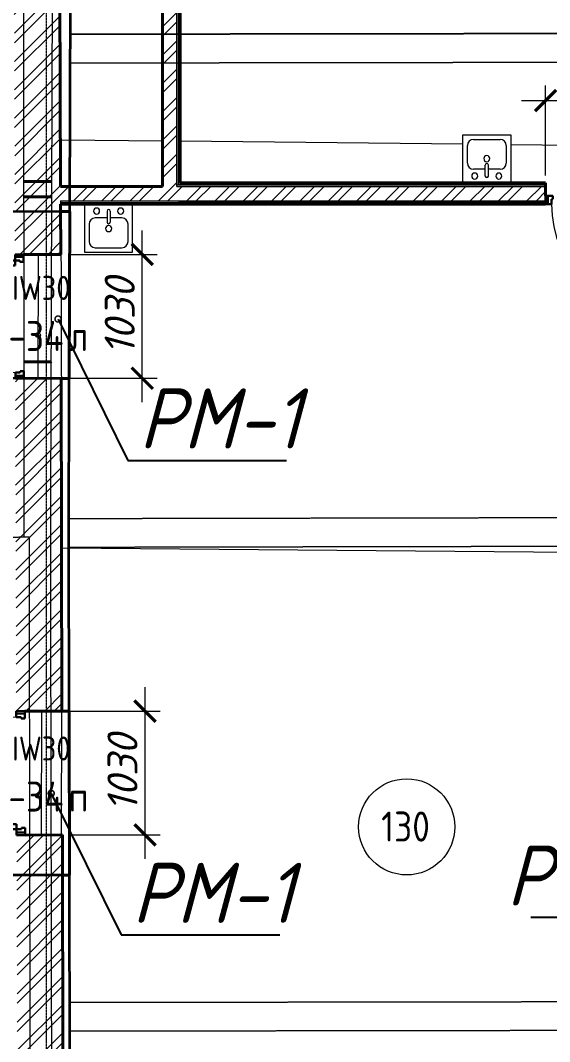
# Model space of a CAD drawing. Header units: millimetres. Extents: x 749182 to 2267578, y 70462 to 311449.
# Drawn here: x 2007412 to 2011814, y 100338 to 108835 of the extents above; entities that cross this region are included whole.
import ezdxf
from ezdxf import colors
from ezdxf.entities.mleader import LeaderData, LeaderLine
from ezdxf.math import Vec2, Vec3

# ---------------------------------------------------------------- set-up
doc = ezdxf.new("R2010")
doc.units = ezdxf.units.MM
for name, pattern in [('ADSK_Линия сетки', [25, 20, -2.5, 0, -2.5]), ('ADSK_Сверху', [4.5, 3, -1.5]), ('осеваяX2', [4, 2.5, -0.5, 0.5, -0.5])]:
    doc.linetypes.add(name, pattern=pattern)
doc.layers.get('Defpoints').update_dxf_attribs({"color": 255})
for name, color, linetype, lineweight in [('Двери', 7, 'Continuous', 20), ('Каркас', 7, 'Continuous', 9), ('Марки дверей', 7, 'Continuous', 20), ('Марки помещений', 7, 'Continuous', 20), ('Оси', 165, 'осеваяX2', 13), ('Перекрытие', 7, 'Continuous', 18), ('Размер', 7, 'Continuous', 13), ('размеры', 7, 'Continuous', 9), ('Сантехника', 7, 'Continuous', 18), ('Стены', 184, 'Continuous', 40), ('Стены внутренние', 7, 'Continuous', 18), ('Стены разрез', 7, 'Continuous', 35), ('Стены штриховка', 7, 'Continuous', 18)]:
    doc.layers.add(name, color=color, linetype=linetype, lineweight=lineweight)
doc.styles.add('GOST 2.304_new', font='isocpeur.ttf', dxfattribs={"width": 0.9, "oblique": 15})
doc.styles.add('GOST Common_1', font='GOST_Common.ttf', dxfattribs={"width": 0.9, "height": 250})
doc.styles.add('GOST Common_2', font='GOST_Common.ttf', dxfattribs={"width": 0.9, "height": 200})
doc.styles.add('М2', font='isocpeui.ttf')
doc.dimstyles.new('SPDS 1_100', dxfattribs={"dimscale": 100, "dimtxt": 2.5, "dimasz": 1.77, "dimexe": 1.25, "dimexo": 0.625, "dimtad": 1, "dimdec": 0, "dimrnd": 0.001, "dimzin": 9, "dimtxsty": 'М2', "dimblk": 'ARCHTICK', "dimcen": 2.5, "dimdle": 2, "dimclrt": 256, "dimadec": 0, "dimazin": 2, "dimtfac": 0.75, "dimtdec": 0, "dimtmove": 1, "dimatfit": 3, "dimfxl": 0, "dimtolj": 1, "dimlwd": 9, "dimlwe": 9, "dimarcsym": 0})
pattern_1 = [(45, (1958220.23, 75616.62), (-117.8655, 117.8655), []), (45, (1958298.8, 75616.62), (-117.8655, 117.8655), [])]

# ---------------------------------------------------------------- blocks, each defined once
blk = doc.blocks.new('Существующие стены 2 этаж - Существующие стены 2 этаж-699583-01 План 1-го этажа маркировочный')
at = {"layer": 'Стены', "color": 254, "linetype": 'ADSK_Сверху', "true_color": 0xe8c5d7}
for p, q in [((49218.6, 31877.6), (49453.5, 31879.2)), ((49218.6, 31877.6), (49453.5, 31879.2)), ((49453.1, 31752.1), (49218.7, 31750.6)), ((49453.1, 31752.1), (49218.7, 31750.6)), ((49219.7, 30377.6), (49448.6, 30379.2)), ((49219.7, 30377.6), (49448.6, 30379.2))]:
    blk.add_line(p, q, dxfattribs=at)
blk = doc.blocks.new('ADSK_БалкаЖБ_Прямоугольная - 238_4х558мм-821700-01 План 1-го этажа маркировочный')
at = {"layer": 'Каркас', "color": 253, "linetype": 'ADSK_Сверху', "true_color": 0xaaaaaa}
for p, q in [((-2970.8, 119.2), (-2970.8, -119.2)), ((-2970.8, 119.2), (2970.8, 119.2)), ((2970.8, -119.2), (2970.8, 119.2)), ((-2970.8, -119.2), (2970.8, -119.2))]:
    blk.add_line(p, q, dxfattribs=at)
blk = doc.blocks.new('ADSK_БалкаЖБ_Прямоугольная - 238_4х558мм-821702-01 План 1-го этажа маркировочный')
at = {"layer": 'Каркас', "color": 253, "linetype": 'ADSK_Сверху', "true_color": 0xaaaaaa}
for p, q in [((-2980.4, 119.2), (-2980.4, -119.2)), ((-2980.4, 119.2), (2980.4, 119.2)), ((2980.4, -119.2), (2980.4, 119.2)), ((-2980.4, -119.2), (2980.4, -119.2))]:
    blk.add_line(p, q, dxfattribs=at)
blk = doc.blocks.new('Существующие стены 1 эт - Существующие стены 1 эт-653793-01 План 1-го этажа маркировочный')
at = {"layer": 'Стены'}
for p, q in [((49525.7, 31629), (49602.7, 31628.7)), ((49602.7, 31628.7), (49598.1, 30238.8)), ((49598.1, 30238.8), (49529.7, 30239)), ((49227.5, 27470.3), (49596.4, 27471.1)), ((49596.4, 27471.1), (49599.2, 26107.5)), ((49599.2, 26107.5), (49541.4, 26107.4))]:
    blk.add_line(p, q, dxfattribs=at)
at = {"layer": 'Стены разрез'}
for p, q in [((49602.7, 31628.7), (49616, 35693.2)), ((49068.8, 31630.5), (49602.7, 31628.7)), ((49598.1, 30238.8), (49069.8, 30240.5)), ((49593.6, 28846.6), (49598.1, 30238.8)), ((49596.4, 27471.1), (49593.6, 28846.6)), ((49227.5, 27470.3), (49596.4, 27471.1)), ((49599.2, 26107.5), (49119.4, 26106.5)), ((49604.7, 23460.1), (49599.2, 26107.5))]:
    blk.add_line(p, q, dxfattribs=at)
blk = doc.blocks.new('AC_Дверь_Однопольная_Стальная - Д-34п 1030х2200h-1983233-01 План 1-го этажа маркировочный')
at = {"layer": 'Двери', "lineweight": 30}
for p, q in [((-465, 1018), (-425, 1018)), ((-465, 88), (-465, 1018)), ((-425, 1018), (-425, 88)), ((-515, 88), (-495, 88)), ((-515, 18), (-515, 88)), ((-495, 88), (-465, 88)), ((-495, 18), (-495, 88)), ((-495, 88), (-495, 18)), ((-425, 88), (-465, 88)), ((-465, 88), (-465, 48)), ((465, 88), (495, 88)), ((465, 48), (465, 88)), ((495, 88), (495, 18)), ((495, 88), (515, 88)), ((495, 18), (495, 88)), ((515, 88), (515, 18)), ((-495, 18), (-515, 18)), ((-455, 18), (-495, 18)), ((-465, 48), (-455, 48)), ((-455, 48), (-455, 18)), ((455, 48), (465, 48)), ((455, 18), (455, 48)), ((495, 18), (455, 18)), ((515, 18), (495, 18))]:
    blk.add_line(p, q, dxfattribs=at)
at = {"layer": 'Двери'}
blk.add_arc((-465, 88), 930, 0, 90, dxfattribs=at)
blk = doc.blocks.new('AC_Дверь_Однопольная_Стальная - Д-34п 1030х2200h-1983151-01 План 1-го этажа маркировочный')
at = {"layer": 'Двери', "lineweight": 30}
for p, q in [((-465, 1120), (-425, 1120)), ((-465, 190), (-465, 1120)), ((-425, 1120), (-425, 190)), ((-515, 190), (-495, 190)), ((-515, 120), (-515, 190)), ((-495, 190), (-465, 190)), ((-495, 120), (-495, 190)), ((-495, 190), (-495, 120)), ((-425, 190), (-465, 190)), ((-465, 190), (-465, 150)), ((465, 190), (495, 190)), ((465, 150), (465, 190)), ((495, 190), (495, 120)), ((495, 190), (515, 190)), ((495, 120), (495, 190)), ((515, 190), (515, 120)), ((-495, 120), (-515, 120)), ((-455, 120), (-495, 120)), ((-465, 150), (-455, 150)), ((-455, 150), (-455, 120)), ((455, 150), (465, 150)), ((455, 120), (455, 150)), ((495, 120), (455, 120)), ((515, 120), (495, 120))]:
    blk.add_line(p, q, dxfattribs=at)
at = {"layer": 'Двери'}
blk.add_arc((-465, 190), 930, 0, 90, dxfattribs=at)
blk = doc.blocks.new('AC_Дверь_Однопольная_Стальная - Д-34л 1030х2200h-1983152-01 План 1-го этажа маркировочный')
at = {"layer": 'Двери', "lineweight": 30}
for p, q in [((465, 1120), (425, 1120)), ((425, 1120), (425, 190)), ((465, 190), (465, 1120)), ((-495, 190), (-515, 190)), ((-515, 190), (-515, 120)), ((-465, 190), (-495, 190)), ((-495, 190), (-495, 120)), ((-495, 120), (-495, 190)), ((-465, 150), (-465, 190)), ((425, 190), (465, 190)), ((495, 190), (465, 190)), ((465, 190), (465, 150)), ((495, 120), (495, 190)), ((515, 190), (495, 190)), ((495, 190), (495, 120)), ((515, 120), (515, 190)), ((-515, 120), (-495, 120)), ((-495, 120), (-455, 120)), ((-455, 150), (-465, 150)), ((-455, 120), (-455, 150)), ((465, 150), (455, 150)), ((455, 150), (455, 120)), ((455, 120), (495, 120)), ((495, 120), (515, 120))]:
    blk.add_line(p, q, dxfattribs=at)
at = {"layer": 'Двери'}
blk.add_arc((465, 190), 930, 90, 180, dxfattribs=at)
blk = doc.blocks.new('Кухонная мойка-Одиночная - 400 x 400 мм-1926163-01 План 1-го этажа маркировочный')
at = {"layer": 'Сантехника'}
for p, q in [((-184.3, 202.3), (-184.3, -197.7)), ((215.7, -197.7), (215.7, 202.3)), ((3, 88), (-95.4, 88)), ((3, 145.2), (3, 53.1)), ((28.4, 145.2), (28.4, 53.1)), ((126.8, 88), (28.4, 88)), ((-146.2, 37.2), (-146.2, -108.8)), ((177.6, -108.8), (177.6, 37.2)), ((-95.4, -159.6), (126.8, -159.6)), ((-184.3, -197.7), (215.7, -197.7))]:
    blk.add_line(p, q, dxfattribs=at)
for centre, radius, start, end in [((-84.3, 145.2), 25.4, 360, 180), ((115.7, 145.2), 25.4, 360, 180), ((-95.4, 37.2), 50.8, 90, 180), ((-84.3, 145.2), 25.4, 180, 0), ((15.7, 145.2), 12.7, 360, 180), ((115.7, 145.2), 25.4, 180, 360), ((126.8, 37.2), 50.8, 360, 90), ((15.7, 0), 25.4, 360, 180), ((15.7, 0), 25.4, 180, 0), ((15.7, 53.1), 12.7, 180, 0), ((-95.4, -108.8), 50.8, 180, 270), ((126.8, -108.8), 50.8, 270, 0)]:
    blk.add_arc(centre, radius, start, end, dxfattribs=at)
blk = doc.blocks.new('Кухонная мойка-Одиночная - 400 x 400 мм-1926587-01 План 1-го этажа маркировочный')
at = {"layer": 'Сантехника'}
for p, q in [((-184.3, 197.7), (215.7, 197.7)), ((-184.3, -202.3), (-184.3, 197.7)), ((215.7, 197.7), (215.7, -202.3)), ((-146.2, -37.2), (-146.2, 108.8)), ((-95.4, 159.6), (126.8, 159.6)), ((177.6, 108.8), (177.6, -37.2)), ((3, -145.2), (3, -53.1)), ((28.4, -145.2), (28.4, -53.1)), ((3, -88), (-95.4, -88)), ((126.8, -88), (28.4, -88))]:
    blk.add_line(p, q, dxfattribs=at)
for centre, radius, start, end in [((-95.4, 108.8), 50.8, 90, 180), ((126.8, 108.8), 50.8, 360, 90), ((15.7, 0), 25.4, 360, 180), ((15.7, 0), 25.4, 180, 0), ((-95.4, -37.2), 50.8, 180, 270), ((15.7, -53.1), 12.7, 360, 180), ((126.8, -37.2), 50.8, 270, 0), ((-84.3, -145.2), 25.4, 0, 180), ((-84.3, -145.2), 25.4, 180, 0), ((15.7, -145.2), 12.7, 180, 0), ((115.7, -145.2), 25.4, 0, 180), ((115.7, -145.2), 25.4, 180, 0)]:
    blk.add_arc(centre, radius, start, end, dxfattribs=at)
blk = doc.blocks.new('ADSK_Марка_Помещение_ОдноЗначение - Номер-247393-01 План 1-го этажа маркировочный')
at = {"layer": 'Марки помещений'}
blk.add_circle((0, 0), 4, dxfattribs=at)
blk = doc.blocks.new('ADSK_Марка_Дверь - Марка типа и комментарии-2020407-01 План 1-го этажа маркировочный')
at = {"layer": 'Марки дверей', "lineweight": 9}
blk.add_circle((0, 0), 0.2, dxfattribs=at)
blk = doc.blocks.new('_ArchTick')
at = {"color": 0, "linetype": 'ByBlock', "const_width": 0.15}
blk.add_lwpolyline([(-0.5, -0.5), (0.5, 0.5)], dxfattribs=at)
blk = doc.blocks.new('*D2930')
at = {"layer": 'Defpoints', "color": 0, "lineweight": 20, "transparency": 16777216}
for p in [(2007757.8, 103087.9), (2008448.5, 103087.9), (2007760.7, 102057.9)]:
    blk.add_point(p, dxfattribs=at)
at = {"layer": 'размеры', "color": 0, "lineweight": 9, "transparency": 16777216}
for p, q in [((2008448.5, 101857.9), (2008448.5, 103287.9)), ((2007820.3, 103087.9), (2008573.5, 103087.9)), ((2007823.2, 102057.9), (2008573.5, 102057.9))]:
    blk.add_line(p, q, dxfattribs=at)
at = {"layer": 'размеры', "color": 0, "lineweight": 9, "transparency": 16777216, "xscale": 177, "yscale": 177, "zscale": 177}
for p, rotation in [((2008448.5, 103087.9), 90), ((2008448.5, 102057.9), 270)]:
    blk.add_blockref('_ArchTick', p, dxfattribs=dict(at, rotation=rotation))
at = {"layer": 'размеры', "lineweight": 20, "transparency": 16777216, "insert": (2008261, 102572.9), "char_height": 250, "width": 560.473, "attachment_point": 5, "rotation": 90, "style": 'М2'}
blk.add_mtext('\\A1;1030', dxfattribs=at)
blk = doc.blocks.new('*D2931')
at = {"layer": 'Defpoints', "color": 0, "lineweight": 20, "transparency": 16777216}
for p in [(2007747, 106887.9), (2008425.6, 106887.9), (2007749.9, 105857.9)]:
    blk.add_point(p, dxfattribs=at)
at = {"layer": 'размеры', "color": 0, "lineweight": 9, "transparency": 16777216}
for p, q in [((2008425.6, 105657.9), (2008425.6, 107087.9)), ((2007809.5, 106887.9), (2008550.6, 106887.9)), ((2007812.4, 105857.9), (2008550.6, 105857.9))]:
    blk.add_line(p, q, dxfattribs=at)
at = {"layer": 'размеры', "color": 0, "lineweight": 9, "transparency": 16777216, "xscale": 177, "yscale": 177, "zscale": 177}
for p, rotation in [((2008425.6, 106887.9), 90), ((2008425.6, 105857.9), 270)]:
    blk.add_blockref('_ArchTick', p, dxfattribs=dict(at, rotation=rotation))
at = {"layer": 'размеры', "lineweight": 20, "transparency": 16777216, "insert": (2008238.1, 106372.9), "char_height": 250, "width": 560.473, "attachment_point": 5, "rotation": 90, "style": 'М2'}
blk.add_mtext('\\A1;1030', dxfattribs=at)
blk = doc.blocks.new('*D2932')
at = {"layer": 'Defpoints', "color": 0, "lineweight": 20, "transparency": 16777216}
for p in [(2012810.8, 108168.1), (2011780.8, 107482.7), (2012810.8, 107482.7)]:
    blk.add_point(p, dxfattribs=at)
at = {"layer": 'размеры', "color": 0, "lineweight": 9, "transparency": 16777216}
for p, q in [((2011780.8, 107545.2), (2011780.8, 108293.1)), ((2012810.8, 107545.2), (2012810.8, 108293.1)), ((2011580.8, 108168.1), (2013010.8, 108168.1))]:
    blk.add_line(p, q, dxfattribs=at)
at = {"layer": 'размеры', "color": 0, "lineweight": 9, "transparency": 16777216, "xscale": 177, "yscale": 177, "zscale": 177, "rotation": 180}
blk.add_blockref('_ArchTick', (2011780.8, 108168.1), dxfattribs=at)
at = {"layer": 'размеры', "color": 0, "lineweight": 9, "transparency": 16777216, "xscale": 177, "yscale": 177, "zscale": 177}
blk.add_blockref('_ArchTick', (2012810.8, 108168.1), dxfattribs=at)
at = {"layer": 'размеры', "lineweight": 20, "transparency": 16777216, "insert": (2012295.8, 108355.6), "char_height": 250, "width": 560.473, "attachment_point": 5, "style": 'М2'}
blk.add_mtext('\\A1;1030', dxfattribs=at)
blk = doc.blocks.new('_DotSmall')
at = {"color": 0, "linetype": 'ByBlock', "lineweight": 35, "const_width": 0.5}
blk.add_lwpolyline([(-0.0625, 0, 1), (0.0625, 0, 1)], format="xyb", close=True, dxfattribs=at)

msp = doc.modelspace()

# ---------------------------------------------------------------- hatches: boundary and pattern name
at = {"layer": 'Стены внутренние', "lineweight": 9}
h = msp.add_hatch(dxfattribs=at)
h.set_pattern_fill('FP_1', color=256, style=0, pattern_type=2)
h.set_pattern_definition(pattern_1)
h.paths.add_polyline_path([(2007381.9135, 101627.4486), (2007761.912, 101628.5276), (2007760.6928, 102057.8928), (2007380.6943, 102056.8138), (2007381.9105, 101628.5276)])
h.paths.add_polyline_path([(2007377.7695, 103086.8096), (2007757.7679, 103087.8887), (2007749.9052, 105856.7943), (2007369.9067, 105855.7153), (2007374.3057, 104306.6073)])
h.paths.add_polyline_path([(2007365.96, 107245.5815), (2007745.9573, 107247.0721), (2007734.4215, 111309.4902), (2007354.4236, 111308.2167), (2007365.9565, 107246.8203)])
h.paths.add_polyline_path([(2007351.4897, 112341.407), (2007731.4873, 112342.793), (2007731.0539, 112495.3886), (2007351.0402, 112499.6928), (2007351.4857, 112342.793)])
h = msp.add_hatch(dxfattribs=at)
h.set_pattern_fill('FP_1', color=256, style=0, pattern_type=2)
h.set_pattern_definition(pattern_1)
h.paths.add_polyline_path([(2008713.5632, 107333.9662), (2008713.5632, 109073.9662), (2008593.5632, 109073.9662), (2008594.2145, 107333.9662)])
h = msp.add_hatch(dxfattribs=at)
h.set_pattern_fill('FP_1', color=256, style=0, pattern_type=2)
h.set_pattern_definition(pattern_1)
h.paths.add_polyline_path([(2007823.1933, 107333.9662), (2008593.5632, 107333.9662), (2008593.5632, 107453.9662), (2007745.3698, 107453.9662), (2007745.7106, 107333.9662), (2007822.9032, 107333.9662)])
h = msp.add_hatch(dxfattribs=at)
h.set_pattern_fill('FP_1', color=256, style=0, pattern_type=2)
h.set_pattern_definition(pattern_1)
h.paths.add_polyline_path([(2013794.9358, 107334.6869), (2013794.2955, 107454.6869), (2012810.7682, 107454.6869), (2012810.7682, 107334.6869), (2013794.4166, 107334.6869)])
h.paths.add_polyline_path([(2008872.898, 107334.6869), (2011780.7682, 107334.6869), (2011780.7682, 107454.6869), (2008713.5632, 107453.9662), (2008713.5632, 107334.6869), (2008741.5632, 107334.6869)])
h = msp.add_hatch(dxfattribs=at)
h.set_pattern_fill('FP_1', color=256, style=0, pattern_type=2)
h.set_pattern_definition(pattern_1)
h.paths.add_polyline_path([(2007366.9787, 106886.8459), (2007746.9772, 106887.9249), (2007745.3698, 107246.6589), (2007365.9607, 107245.3251), (2007366.9756, 106887.9249)])
h = msp.add_hatch(dxfattribs=at)
h.set_pattern_fill('FP_1', color=256, style=0, pattern_type=2)
h.set_pattern_definition(pattern_1)
h.paths.add_polyline_path([(2007776.4509, 96508.5483), (2007772.9991, 97724.1269), (2007393.0007, 97723.0478), (2007396.4444, 96510.3028), (2007774.0858, 96508.5592)])
h.paths.add_polyline_path([(2007389.1602, 99075.4909), (2007769.1582, 99076.7283), (2007761.912, 101628.5276), (2007381.9135, 101627.4486), (2007389.1571, 99076.57)])

# ---------------------------------------------------------------- linework, layer by layer
at = {"layer": 'Каркас', "color": 253, "linetype": 'ADSK_Сверху', "true_color": 0xb2b2b2}
for p, q in [((2013735.0417, 108728.7721), (2007827.7298, 108720.3451)), ((2007828.0699, 108481.9453), (2007827.7298, 108720.3451)), ((2007828.0699, 108481.9453), (2013735.3818, 108490.3723))]:
    msp.add_line(p, q, dxfattribs=at)
at = {"layer": 'Каркас', "color": 253, "linetype": 'ADSK_Сверху', "true_color": 0xaaaaaa}
for p, q in [((2007827.7298, 108720.3451), (2013735.0417, 108728.7721)), ((2007827.7298, 108720.3451), (2007828.0699, 108481.9453)), ((2007828.0699, 108481.9453), (2013735.3818, 108490.3723))]:
    msp.add_line(p, q, dxfattribs=at)
at = {"layer": 'Оси', "linetype": 'ADSK_Линия сетки'}
msp.add_line((2007630.1361, 71313.2448), (2007630.1361, 120151.4054), dxfattribs=at)
at = {"layer": 'Перекрытие', "linetype": 'ADSK_Сверху'}
for p, q in [((2007663.7991, 104463.3413), (2007690.4034, 112593.6305)), ((2007434.9991, 112581.6073), (2007441.0564, 104535.1039)), ((2007483.8002, 104535.9875), (2004629.8882, 104476.9881)), ((2007483.8002, 104535.9875), (2007496.5358, 96390.1342)), ((2007680.4282, 96387.8101), (2007663.7991, 104463.3413))]:
    msp.add_line(p, q, dxfattribs=at)
at = {"layer": 'Перекрытие'}
for p, q in [((2007744.1245, 109073.9662), (2007748.767, 107453.9662)), ((2007747.6533, 107842.5842), (2008593.5632, 107833.6982)), ((2008741.5632, 107832.1435), (2011091.7995, 107807.4553)), ((2011491.7995, 107803.2534), (2013793.0131, 107779.0801)), ((2007749.1911, 107306.0023), (2007757.3826, 104447.5515)), ((2007559.8703, 105857.3894), (2007561.1367, 106887.3972)), ((2007757.1309, 104447.5537), (2007755.5192, 103879.7776)), ((2007757.3826, 104447.5515), (2013807.6584, 104394.1353)), ((2007587.5087, 102057.401), (2007590.2473, 103087.2471)), ((2007753.2706, 103087.5828), (2007750.3478, 102057.8634))]:
    msp.add_line(p, q, dxfattribs=at)
at = {"layer": 'Стены внутренние', "lineweight": 40}
for p, q in [((2008741.5632, 107482.6869), (2008741.5632, 109221.9662)), ((2007745.3698, 107453.9662), (2007740.7696, 109073.9662)), ((2008593.5632, 109073.9662), (2008593.5632, 107453.9662)), ((2008593.5632, 107453.9662), (2007745.3698, 107453.9662)), ((2011780.7682, 107482.6869), (2008741.5632, 107482.6869)), ((2011780.7682, 107376.6869), (2011780.7682, 107482.6869)), ((2007745.7901, 107305.9662), (2008741.5632, 107305.9662)), ((2007746.9772, 106887.9249), (2007745.7901, 107305.9662)), ((2008741.5632, 107305.9662), (2008741.5632, 107306.6869)), ((2008741.5632, 107306.6869), (2011780.7682, 107306.6869)), ((2007436.9784, 106887.0446), (2007746.9772, 106887.9249)), ((2007749.902, 105857.9291), (2007439.9032, 105857.0488)), ((2007757.7679, 103087.8887), (2007749.902, 105857.9291)), ((2007447.7692, 103087.0084), (2007757.7679, 103087.8887)), ((2007760.6928, 102057.8928), (2007450.694, 102057.0125)), ((2007769.1587, 99076.57), (2007760.6928, 102057.8928))]:
    msp.add_line(p, q, dxfattribs=at)
at = {"layer": 'Стены штриховка'}
for p, q in [((2008713.5632, 107454.6869), (2008713.5632, 109193.9662)), ((2008726.5632, 107467.6869), (2008726.5632, 109206.9662)), ((2008732.5632, 107467.6869), (2008732.5632, 109212.9662)), ((2008713.5632, 107467.6869), (2011780.7682, 107467.6869)), ((2008713.5632, 107454.6869), (2011780.7682, 107454.6869)), ((2008741.5632, 107473.6869), (2011780.7682, 107473.6869)), ((2008741.5632, 107473.6869), (2008741.5632, 107467.6869)), ((2007745.7106, 107333.9662), (2008713.5632, 107333.9662)), ((2007745.7106, 107333.9662), (2007745.7901, 107305.9662)), ((2007745.7475, 107320.9662), (2008726.5632, 107320.9662)), ((2007745.7645, 107314.9662), (2008732.5632, 107314.9662)), ((2008713.5632, 107333.9662), (2008713.5632, 107334.6869)), ((2008713.5632, 107334.6869), (2011780.7682, 107334.6869)), ((2008726.5632, 107320.9662), (2008726.5632, 107321.6869)), ((2008726.5632, 107321.6869), (2011780.7682, 107321.6869)), ((2008732.5632, 107314.9662), (2008732.5632, 107315.6869)), ((2008732.5632, 107315.6869), (2011780.7682, 107315.6869))]:
    msp.add_line(p, q, dxfattribs=at)

# ---------------------------------------------------------------- block references
at = {"layer": 'Двери'}
for name, p, rotation in [('AC_Дверь_Однопольная_Стальная - Д-34п 1030х2200h-1983233-01 План 1-го этажа маркировочный', (2012295.7682, 107394.6869), 180), ('AC_Дверь_Однопольная_Стальная - Д-34л 1030х2200h-1983152-01 План 1-го этажа маркировочный', (2007558.4403, 106372.3875), 90.16269940438917), ('AC_Дверь_Однопольная_Стальная - Д-34п 1030х2200h-1983151-01 План 1-го этажа маркировочный', (2007569.2311, 102572.3512), 90.16269940438917)]:
    msp.add_blockref(name, p, dxfattribs=dict(at, rotation=rotation))
at = {"layer": 'Каркас', "color": 253, "linetype": 'ADSK_Сверху', "true_color": 0xaaaaaa}
for name, p, rotation in [('ADSK_БалкаЖБ_Прямоугольная - 238_4х558мм-821700-01 План 1-го этажа маркировочный', (2010784.4126, 104577.6773), 0.1135692853817458), ('ADSK_БалкаЖБ_Прямоугольная - 238_4х558мм-821702-01 План 1-го этажа маркировочный', (2010802.2474, 100550.1859), 0.08173429478806005)]:
    msp.add_blockref(name, p, dxfattribs=dict(at, rotation=rotation))
at = {"layer": 'Марки дверей', "xscale": 99.99999999999993, "yscale": 99.99999999999993, "zscale": 99.99999999999993}
for p in [(2007558.4403, 106217.0021), (2007558.4403, 102384.5939)]:
    msp.add_blockref('ADSK_Марка_Дверь - Марка типа и комментарии-2020407-01 План 1-го этажа маркировочный', p, dxfattribs=at)
at = {"layer": 'Марки помещений', "xscale": 99.99999999999993, "yscale": 99.99999999999993, "zscale": 99.99999999999993}
msp.add_blockref('ADSK_Марка_Помещение_ОдноЗначение - Номер-247393-01 План 1-го этажа маркировочный', (2010625.4193, 102124.7579), dxfattribs=at)
at = {"layer": 'Сантехника'}
for name, p in [('Кухонная мойка-Одиночная - 400 x 400 мм-1926587-01 План 1-го этажа маркировочный', (2011276.1103, 107685.0323)), ('Кухонная мойка-Одиночная - 400 x 400 мм-1926163-01 План 1-го этажа маркировочный', (2008130.0213, 107103.6208))]:
    msp.add_blockref(name, p, dxfattribs=at)
at = {"layer": 'Стены', "color": 254, "linetype": 'ADSK_Сверху', "true_color": 0xe8c5d7}
msp.add_blockref('Существующие стены 2 этаж - Существующие стены 2 этаж-699583-01 План 1-го этажа маркировочный', (1958220.2258, 75616.6187), dxfattribs=at)
at = {"layer": 'Стены', "color": 243, "true_color": 0xbb5389}
msp.add_blockref('Существующие стены 1 эт - Существующие стены 1 эт-653793-01 План 1-го этажа маркировочный', (1958220.2258, 75616.6187), dxfattribs=at)

# ---------------------------------------------------------------- texts
at = {"layer": 'Марки дверей', "lineweight": 9, "attachment_point": 1}
for s, insert, char_height, width, style in [('EIW30', (2007219.8611, 106709.4161), 200, 779.24025, 'GOST Common_1'), ('-34', (2007312.0173, 106334.0151), 250, 606.07575, 'GOST Common_2'), ('\\fGOST Common|b0|i0|c204|p34|;\\W.9;л', (2007812.0798, 106334.0151), 250, 194.810062, 'GOST Common_2'), ('EIW30', (2007219.8611, 102877.0079), 200, 779.24025, 'GOST Common_1'), ('-34', (2007312.0173, 102501.6069), 250, 606.07575, 'GOST Common_2'), ('\\fGOST Common|b0|i0|c204|p34|;\\W.9;п', (2007812.0798, 102501.6069), 250, 194.810062, 'GOST Common_2')]:
    msp.add_mtext(s, dxfattribs=dict(at, insert=insert, char_height=char_height, width=width, style=style))
at = {"layer": 'Марки помещений', "lineweight": 9, "insert": (2010413.0121, 102252.483), "char_height": 250, "width": 526.708687, "attachment_point": 1, "style": 'GOST Common_2'}
msp.add_mtext('130', dxfattribs=at)

# ---------------------------------------------------------------- dimensions: what is measured, and where the dimension line sits
at = {"layer": 'размеры', "lineweight": 20}
dim = msp.add_linear_dim(base=(2012810.7682, 108168.084), p1=(2011780.7682, 107482.6869), p2=(2012810.7682, 107482.6869), dimstyle='SPDS 1_100', dxfattribs=at)
dim.commit()
dim.dimension.update_dxf_attribs({"geometry": '*D2932', "text_midpoint": (2012295.7682, 108355.584)})
for base, p1, p2, picture, middle in [((2008425.6135, 106887.9249), (2007749.902, 105857.9291), (2007746.9772, 106887.9249), '*D2931', (2008238.1135, 106372.927)), ((2008448.4811, 103087.8887), (2007760.6928, 102057.8928), (2007757.7679, 103087.8887), '*D2930', (2008260.9811, 102572.8907))]:
    dim = msp.add_linear_dim(base=base, p1=p1, p2=p2, angle=90, dimstyle='SPDS 1_100', dxfattribs=at)
    dim.commit()
    dim.dimension.update_dxf_attribs({"geometry": picture, "text_midpoint": middle})

# ---------------------------------------------------------------- leaders
at = {"layer": 'Размер', "color": 104, "ltscale": 20}
ml = msp.add_multileader_mtext('Standard', dxfattribs=at)
ml.set_content('\\A1;РМ-1', color=104, style='GOST 2.304_new')
ml.set_leader_properties()
ml.set_arrow_properties(name='DOTSMALL')
ml.build(insert=Vec2(0, 0))
ml.multileader.update_dxf_attribs({"text_left_attachment_type": 6, "text_right_attachment_type": 6, "dogleg_length": 1, "arrow_head_size": 100})
ctx = ml.context
ctx.base_point, ctx.char_height, ctx.arrow_head_size, ctx.landing_gap_size, ctx.plane_origin = Vec3(2008326.7547, 105173.2859), 500, 100, 0, Vec3(1986403.3468, 247827.1051)
ctx.left_attachment, ctx.right_attachment, ctx.text_align_type = 6, 6, 1
notes = []
notes.append((ctx, [(1, (1, 1, 0), (2008306.7547, 105173.2859), (1, 0), 20, [(0, [(2007725.0587, 106350.6957)], 0, [])])]))
ctx.mtext.insert, ctx.mtext.rotation, ctx.mtext.width, ctx.mtext.alignment, ctx.mtext.flow_direction = Vec3(2009068.2293, 105773.2859), 6.283185307, 1286.674802, 2, 5
at = {"layer": 'Размер', "color": 210, "ltscale": 20}
ml = msp.add_multileader_mtext('Standard', dxfattribs=at)
ml.set_content('\\A1;РМ-3', color=210, style='GOST 2.304_new')
ml.set_leader_properties()
ml.set_arrow_properties(name='DOTSMALL')
ml.build(insert=Vec2(0, 0))
ml.multileader.update_dxf_attribs({"text_left_attachment_type": 6, "text_right_attachment_type": 6, "dogleg_length": 1, "arrow_head_size": 100})
ctx = ml.context
ctx.base_point, ctx.char_height, ctx.arrow_head_size, ctx.landing_gap_size, ctx.plane_origin = Vec3(2011385.8923, 101369.4785), 500, 100, 0, Vec3(1989316.6748, 244132.3532)
ctx.left_attachment, ctx.right_attachment, ctx.text_align_type = 6, 6, 1
notes.append((ctx, [(0, (1, 1, 0), (2012978.8415, 101369.4785), (-1, 0), 20, [(0, [(2014130.1361, 102448.8373)], 0, [])])]))
ctx.mtext.insert, ctx.mtext.rotation, ctx.mtext.width, ctx.mtext.alignment, ctx.mtext.flow_direction = Vec3(2012172.3669, 101969.4785), 6.283185307, 1286.674802, 2, 5
at = {"layer": 'Размер', "color": 104, "ltscale": 20}
ml = msp.add_multileader_mtext('Standard', dxfattribs=at)
ml.set_content('\\A1;РМ-1', color=104, style='GOST 2.304_new')
ml.set_leader_properties()
ml.set_arrow_properties(name='DOTSMALL')
ml.build(insert=Vec2(0, 0))
ml.multileader.update_dxf_attribs({"text_left_attachment_type": 6, "text_right_attachment_type": 6, "dogleg_length": 1, "arrow_head_size": 100})
ctx = ml.context
ctx.base_point, ctx.char_height, ctx.arrow_head_size, ctx.landing_gap_size, ctx.plane_origin = Vec3(2008269.7367, 101226.078), 500, 100, 0, Vec3(1986346.3288, 243879.8972)
ctx.left_attachment, ctx.right_attachment, ctx.text_align_type = 6, 6, 1
notes.append((ctx, [(1, (1, 1, 0), (2008249.7367, 101226.078), (1, 0), 20, [(0, [(2007668.0407, 102403.4878)], 0, [])])]))
ctx.mtext.insert, ctx.mtext.rotation, ctx.mtext.width, ctx.mtext.alignment, ctx.mtext.flow_direction = Vec3(2009011.2113, 101826.078), 6.283185307, 1286.674802, 2, 5
for ctx, leaders in notes:
    for number, flags, end, landing, length, lines in leaders:
        leader = LeaderData()
        leader.index, (leader.has_last_leader_line, leader.has_dogleg_vector, leader.attachment_direction) = number, flags
        leader.last_leader_point, leader.dogleg_vector, leader.dogleg_length = Vec3(end), Vec3(landing), length
        for number, points, colour, breaks in lines:
            line = LeaderLine()
            line.index, line.vertices, line.color, line.breaks = number, Vec3.list(points), colors.encode_raw_color(colour), breaks
            leader.lines.append(line)
        ctx.leaders.append(leader)

doc.saveas('drawing.dxf')
